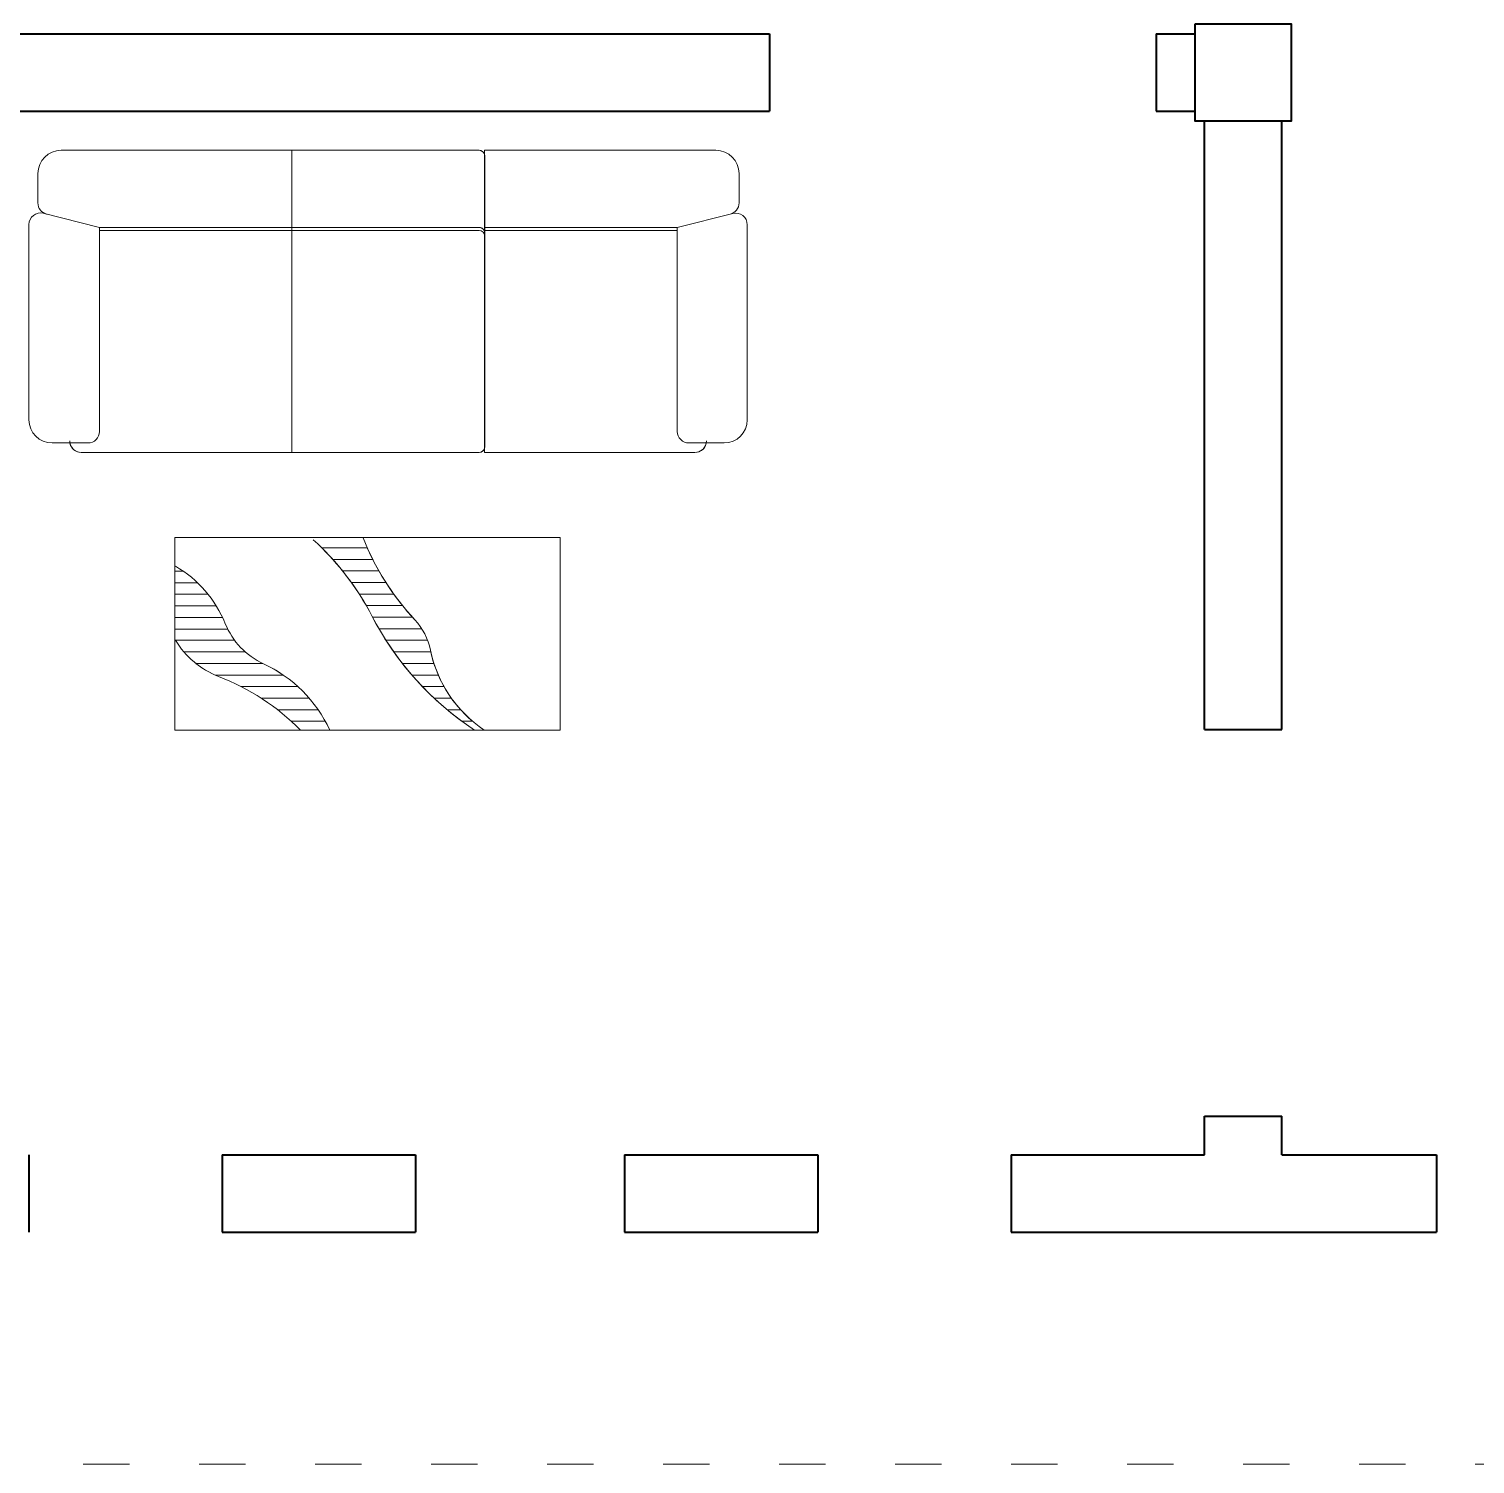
# Model space of a CAD drawing. Header units: millimetres. Extents: x 1551 to 1744, y 1536 to 1676.
# Drawn here: x 1723.783 to 1727.523, y 1604.466 to 1608.178 of the extents above; entities that cross this region are included whole.
import ezdxf

# ---------------------------------------------------------------- set-up
doc = ezdxf.new("R2010")
doc.units = ezdxf.units.MM
doc.linetypes.add('ACAD_ISO03W100', pattern=[30, 12, -18])
doc.layers.add('01_Gruesa', color=7, linetype='Continuous', lineweight=40)
doc.layers.add('03_Fina', color=7, linetype='Continuous', lineweight=9)
doc.styles.get("Standard").update_dxf_attribs({"font": 'arial.ttf'})

msp = doc.modelspace()

# ---------------------------------------------------------------- linework, layer by layer
at = {"layer": '01_Gruesa', "color": 5}
for p, q in [((1723.283, 1608.1658), (1725.698, 1608.1658)), ((1725.698, 1608.1658), (1725.698, 1607.9658)), ((1726.698, 1608.1658), (1726.798, 1608.1658)), ((1726.698, 1608.1658), (1726.698, 1607.9658)), ((1723.283, 1607.9658), (1725.698, 1607.9658)), ((1726.698, 1607.9658), (1726.798, 1607.9658)), ((1726.823, 1606.3658), (1726.823, 1607.9408)), ((1727.023, 1606.3658), (1727.023, 1607.9408)), ((1726.823, 1606.3658), (1727.023, 1606.3658)), ((1726.823, 1605.2658), (1726.823, 1605.3658)), ((1726.823, 1605.3658), (1727.023, 1605.3658)), ((1727.023, 1605.2658), (1727.023, 1605.3658)), ((1723.783, 1605.2658), (1723.783, 1605.0658)), ((1724.283, 1605.2658), (1724.783, 1605.2658)), ((1724.283, 1605.2658), (1724.283, 1605.0658)), ((1724.783, 1605.2658), (1724.783, 1605.0658)), ((1725.323, 1605.2658), (1725.823, 1605.2658)), ((1725.323, 1605.2658), (1725.323, 1605.0658)), ((1725.823, 1605.2658), (1725.823, 1605.0658)), ((1726.323, 1605.2658), (1726.823, 1605.2658)), ((1726.323, 1605.2658), (1726.323, 1605.0658)), ((1727.023, 1605.2658), (1727.423, 1605.2658)), ((1727.423, 1605.2658), (1727.423, 1605.0658)), ((1724.283, 1605.0658), (1724.783, 1605.0658)), ((1725.323, 1605.0658), (1725.823, 1605.0658)), ((1726.323, 1605.0658), (1727.423, 1605.0658))]:
    msp.add_line(p, q, dxfattribs=at)
at = {"layer": '01_Gruesa', "color": 244, "true_color": 0x991b1e}
msp.add_lwpolyline([(1726.798, 1608.1908), (1726.798, 1607.9408), (1727.048, 1607.9408), (1727.048, 1608.1908)], close=True, dxfattribs=at)
at = {"layer": '03_Fina', "color": 252, "lineweight": 9, "true_color": 0x939598}
for p, q in [((1723.8661, 1607.8643), (1724.947, 1607.8643)), ((1724.947, 1607.8643), (1723.8661, 1607.8643)), ((1724.463, 1607.0828), (1724.463, 1607.8643)), ((1724.9615, 1607.0828), (1724.9615, 1607.8643)), ((1724.9615, 1607.8643), (1725.5596, 1607.8643)), ((1725.5596, 1607.8643), (1724.9615, 1607.8643)), ((1724.9615, 1607.8643), (1724.9615, 1607.8532)), ((1724.962, 1607.8493), (1724.962, 1607.0977)), ((1723.8062, 1607.7281), (1723.8062, 1607.8045)), ((1723.8062, 1607.8045), (1723.8062, 1607.7281)), ((1725.6194, 1607.7347), (1725.6194, 1607.8045)), ((1725.6194, 1607.7347), (1725.6194, 1607.8045)), ((1725.6194, 1607.7281), (1725.6194, 1607.7347)), ((1725.6194, 1607.7281), (1725.6194, 1607.7347)), ((1723.8289, 1607.6991), (1723.8202, 1607.7013)), ((1723.8202, 1607.7013), (1723.9658, 1607.6649)), ((1725.6036, 1607.7008), (1725.4599, 1607.6649)), ((1725.6036, 1607.7008), (1725.5968, 1607.6991)), ((1723.783, 1607.167), (1723.783, 1607.6723)), ((1723.783, 1607.6723), (1723.783, 1607.167)), ((1723.9658, 1607.6649), (1723.9658, 1607.6569)), ((1723.9658, 1607.6649), (1723.9658, 1607.6569)), ((1723.9658, 1607.6649), (1724.947, 1607.6649)), ((1724.947, 1607.6649), (1723.9658, 1607.6649)), ((1724.947, 1607.6649), (1723.9658, 1607.6649)), ((1723.9658, 1607.1371), (1723.9658, 1607.6649)), ((1723.9658, 1607.6569), (1724.947, 1607.6569)), ((1723.9658, 1607.6569), (1724.947, 1607.6569)), ((1723.9658, 1607.6569), (1724.947, 1607.6569)), ((1724.962, 1607.6569), (1724.9602, 1607.6569)), ((1724.962, 1607.6569), (1724.9602, 1607.6569)), ((1724.9615, 1607.6649), (1725.4599, 1607.6649)), ((1724.9615, 1607.6569), (1725.4599, 1607.6569)), ((1725.4599, 1607.6649), (1724.962, 1607.6649)), ((1725.4599, 1607.6649), (1724.962, 1607.6649)), ((1724.962, 1607.6649), (1724.962, 1607.6569)), ((1724.962, 1607.6649), (1724.962, 1607.6569)), ((1724.962, 1607.6569), (1725.4599, 1607.6569)), ((1724.962, 1607.6569), (1725.4599, 1607.6569)), ((1724.962, 1607.6419), (1724.962, 1607.6569)), ((1724.962, 1607.6419), (1724.962, 1607.6569)), ((1725.4599, 1607.1371), (1725.4599, 1607.6649)), ((1725.4599, 1607.6569), (1725.4599, 1607.6649)), ((1725.4599, 1607.6569), (1725.4599, 1607.6649)), ((1725.6408, 1607.167), (1725.6408, 1607.6718)), ((1725.6408, 1607.167), (1725.6408, 1607.6718)), ((1723.8429, 1607.1072), (1723.8891, 1607.1072)), ((1723.8429, 1607.1072), (1723.9358, 1607.1072)), ((1723.9185, 1607.0828), (1724.947, 1607.0828)), ((1723.9185, 1607.0828), (1724.947, 1607.0828)), ((1724.9615, 1607.0939), (1724.9615, 1607.0828)), ((1724.9615, 1607.0828), (1725.5053, 1607.0828)), ((1724.9615, 1607.0828), (1725.5053, 1607.0828)), ((1725.581, 1607.1072), (1725.4898, 1607.1072)), ((1725.5347, 1607.1072), (1725.581, 1607.1072)), ((1724.1601, 1606.8623), (1725.1569, 1606.8623)), ((1725.1569, 1606.8623), (1724.1601, 1606.8623)), ((1724.1601, 1606.364), (1724.1601, 1606.8623)), ((1724.1601, 1606.8623), (1724.1601, 1606.364)), ((1725.1569, 1606.8623), (1725.1569, 1606.364)), ((1725.1569, 1606.364), (1725.1569, 1606.8623)), ((1724.5402, 1606.8359), (1724.658, 1606.8359)), ((1724.658, 1606.8359), (1724.5402, 1606.8359)), ((1724.5687, 1606.806), (1724.6721, 1606.806)), ((1724.1615, 1606.7755), (1724.1826, 1606.7755)), ((1724.1615, 1606.7456), (1724.2192, 1606.7456)), ((1724.5941, 1606.7761), (1724.6881, 1606.7761)), ((1724.6169, 1606.7462), (1724.7062, 1606.7462)), ((1724.1615, 1606.7157), (1724.2465, 1606.7157)), ((1724.6372, 1606.7163), (1724.7265, 1606.7163)), ((1724.1615, 1606.6858), (1724.2676, 1606.6858)), ((1724.6554, 1606.6864), (1724.7492, 1606.6864)), ((1724.1615, 1606.6559), (1724.2838, 1606.6559)), ((1724.6716, 1606.6565), (1724.7749, 1606.6565)), ((1724.1615, 1606.626), (1724.2971, 1606.626)), ((1724.1621, 1606.5967), (1724.3151, 1606.5967)), ((1724.6882, 1606.6266), (1724.7991, 1606.6266)), ((1724.7065, 1606.5967), (1724.8141, 1606.5967)), ((1724.1838, 1606.5668), (1724.3426, 1606.5668)), ((1724.7266, 1606.5668), (1724.8225, 1606.5668)), ((1724.2149, 1606.5369), (1724.3881, 1606.5369)), ((1724.2149, 1606.5369), (1724.3881, 1606.5369)), ((1724.7489, 1606.5369), (1724.8306, 1606.5369)), ((1724.2647, 1606.507), (1724.4409, 1606.507)), ((1724.4409, 1606.507), (1724.2647, 1606.507)), ((1724.7735, 1606.507), (1724.8418, 1606.507)), ((1724.3317, 1606.477), (1724.4787, 1606.477)), ((1724.3834, 1606.4471), (1724.5079, 1606.4471)), ((1724.8007, 1606.477), (1724.8566, 1606.477)), ((1724.8309, 1606.4471), (1724.8756, 1606.4471)), ((1724.4257, 1606.4172), (1724.5311, 1606.4172)), ((1724.8646, 1606.4172), (1724.8996, 1606.4172)), ((1724.4616, 1606.3873), (1724.5497, 1606.3873)), ((1724.9027, 1606.3873), (1724.9304, 1606.3873)), ((1724.9027, 1606.3873), (1724.9304, 1606.3873)), ((1725.1569, 1606.364), (1724.1601, 1606.364)), ((1724.1601, 1606.364), (1725.1569, 1606.364))]:
    msp.add_line(p, q, dxfattribs=at)
at = {"layer": '03_Fina', "linetype": 'ACAD_ISO03W100', "ltscale": 0.01}
msp.add_line((1718.223, 1604.4658), (1735.623, 1604.4658), dxfattribs=at)
at = {"layer": '03_Fina', "color": 252, "lineweight": 9, "true_color": 0x939598}
for centre, radius, start, end in [((1723.8661, 1607.8045), 0.0598, 90, 180), ((1723.8661, 1607.8045), 0.0598, 90, 180), ((1724.947, 1607.8493), 0.015, 0, 90), ((1724.947, 1607.8493), 0.015, 14.921, 90), ((1725.5596, 1607.8045), 0.0598, 0, 90), ((1725.5596, 1607.8045), 0.0598, 0, 90), ((1723.8361, 1607.7281), 0.0299, 180, 255.9638), ((1723.8361, 1607.7281), 0.0299, 180, 255.9638), ((1725.5895, 1607.7281), 0.0299, 284.0362, 0), ((1725.5895, 1607.7281), 0.0299, 284.0362, 0), ((1723.8129, 1607.6723), 0.0299, 75.9638, 180), ((1723.8129, 1607.6723), 0.0299, 75.9638, 180), ((1725.6109, 1607.6718), 0.0299, 0, 104.0362), ((1725.6109, 1607.6718), 0.0299, 0, 104.0362), ((1724.947, 1607.6499), 0.015, 0, 90), ((1724.947, 1607.6499), 0.015, 27.7146, 90), ((1724.947, 1607.6499), 0.015, 27.7146, 90), ((1724.947, 1607.6419), 0.015, 0, 90), ((1724.947, 1607.6419), 0.015, 0, 90), ((1724.947, 1607.6419), 0.015, 0, 90), ((1723.8429, 1607.167), 0.0598, 180, 270), ((1723.8429, 1607.167), 0.0598, 180, 270), ((1725.581, 1607.167), 0.0598, 270, 0), ((1725.581, 1607.167), 0.0598, 270, 0), ((1723.9358, 1607.1371), 0.0299, 270, 0), ((1725.4898, 1607.1371), 0.0299, 180, 270), ((1723.9185, 1607.1127), 0.0299, 180, 270), ((1723.9185, 1607.1127), 0.0299, 190.5993, 270), ((1724.947, 1607.0977), 0.015, 270, 0), ((1724.947, 1607.0977), 0.015, 270, 345.079), ((1725.5053, 1607.1127), 0.0299, 270, 0), ((1725.5053, 1607.1127), 0.0299, 270, 349.4007), ((1724.0453, 1606.3358), 0.7037, 27.4253, 47.7634), ((1725.2723, 1607.1084), 0.6721, 201.5227, 223.0253), ((1724.0453, 1606.3358), 0.7037, 27.4253, 45.2974), ((1725.2723, 1607.1084), 0.6721, 203.9149, 223.0253), ((1724.0086, 1606.5257), 0.3044, 21.9979, 59.7356), ((1724.4709, 1606.7124), 0.1941, 201.9979, 245.1912), ((1725.3731, 1607.0248), 0.7923, 207.4253, 236.4396), ((1725.3731, 1607.0248), 0.7923, 207.4253, 233.5748), ((1724.6621, 1606.5388), 0.1627, 11.6173, 43.0253), ((1724.6621, 1606.5388), 0.1627, 11.6172, 43.0254), ((1724.355, 1606.7136), 0.2255, 211.1909, 248.7401), ((1725.1437, 1606.6378), 0.3291, 191.6173, 236.1342), ((1725.1437, 1606.6378), 0.3291, 191.6173, 229.5799), ((1724.355, 1606.7136), 0.2255, 231.5992, 246.3898), ((1724.2416, 1606.2165), 0.3522, 55.5461, 65.4355), ((1724.2416, 1606.2165), 0.3522, 24.8622, 65.1912), ((1724.0508, 1605.9319), 0.6133, 44.8783, 68.7401)]:
    msp.add_arc(centre, radius, start, end, dxfattribs=at)

# ---------------------------------------------------------------- texts
at = {"layer": '03_Fina', "color": 252, "lineweight": 9, "true_color": 0x939598, "flags": 9}
for tag, s in [('YSIZE', '499.8460189760824'), ('XSIZE', '999.8597775394185')]:
    msp.add_attdef(tag, (1724.1601, 1606.8618), s, height=0.000498, dxfattribs=at)

doc.saveas('drawing.dxf')
